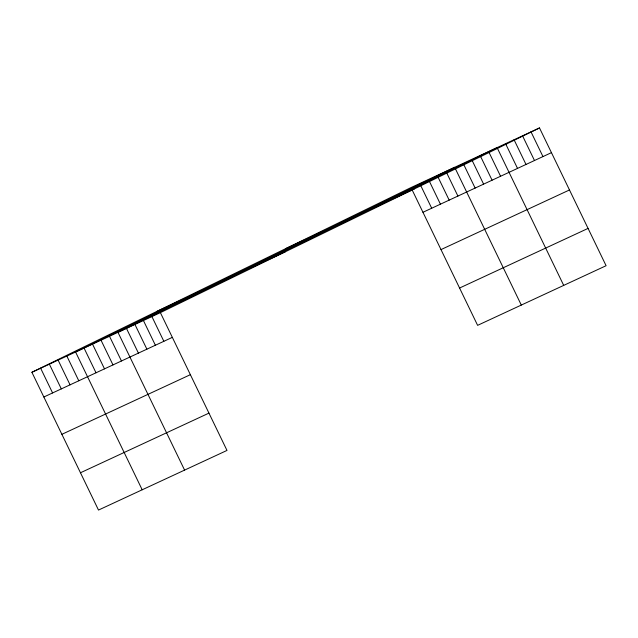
<?xml version="1.0" encoding="UTF-8"?>
<svg xmlns="http://www.w3.org/2000/svg" width="638" height="638" viewBox="0 0 638 638"><rect width="100%" height="100%" fill="white"/><g stroke="black" fill="none" stroke-linecap="round" stroke-linejoin="round"><path stroke-width="0.96" d="M31.9 372.289L160.385 312.652L226.992 450.428L98.499 510.065L31.9 372.289L411.008 187.572L539.501 127.935L606.1 265.711L477.615 325.348L412.292 190.22M454.695 167.3L75.587 352.016L142.186 489.785M160.385 312.652L539.501 127.935M285.904 248.525L414.389 188.896M157.004 311.336L285.497 251.699M422.962 212.287L551.447 152.649M43.847 397.003L172.332 337.374M440.994 249.594L569.479 189.964M61.886 434.319L190.371 374.681M459.575 288.033L588.061 228.404M80.468 472.758L208.953 413.121M531.015 131.875L542.962 156.589M522.538 135.806L534.485 160.521M514.061 139.746L526.007 164.46M505.575 143.678L517.522 168.392M563.697 285.385L497.098 147.617L117.982 332.334L184.589 470.11M488.62 151.549L500.567 176.271M480.135 155.489L492.081 180.203M472.08 160.305L483.604 184.143M463.603 164.245L475.127 188.074M455.125 168.177L521.302 305.068M445.962 171.351L457.909 196.065M438.075 177.173L449.168 200.125M429.342 181.224L440.435 204.176M419.748 183.513L431.695 208.235M151.908 316.592L163.854 341.306M143.43 320.531L155.377 345.246M134.945 324.463L146.892 349.177M126.468 328.403L138.414 353.117M109.505 336.274L121.451 360.988M101.027 340.206L112.974 364.92M92.542 344.145L104.496 368.86M84.064 348.077L96.011 372.791M66.846 356.068L78.793 380.782M58.114 360.127L70.06 384.842M49.373 364.178L61.32 388.893M40.641 368.238L52.587 392.952"/></g></svg>
